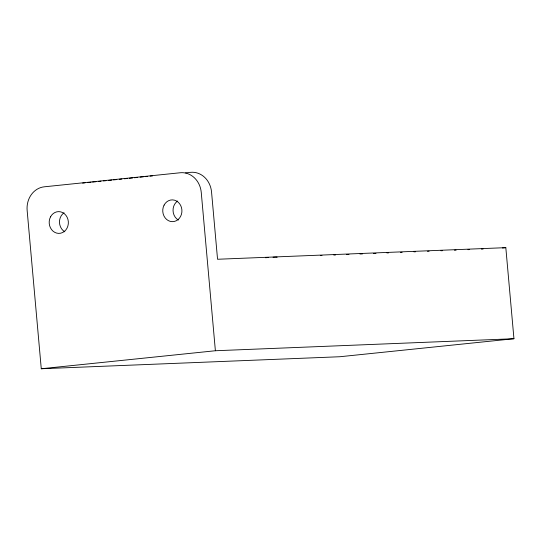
<?xml version="1.0" encoding="UTF-8"?>
<svg xmlns="http://www.w3.org/2000/svg" width="541" height="541" viewBox="0 0 541 541"><rect width="100%" height="100%" fill="white"/><g stroke="black" fill="none" stroke-linecap="round" stroke-linejoin="round"><path stroke-width="0.81" d="M82.611 183.108L85.113 182.851M87.615 182.588L90.949 182.243M92.619 182.074L95.953 181.729M98.455 181.472L100.957 181.208M103.459 180.951L105.962 180.694M108.464 180.437L111.798 180.092M113.468 179.916L116.802 179.571M119.304 179.314L121.806 179.057M124.308 178.794L127.642 178.449M129.306 178.28L132.646 177.935M134.31 177.759L137.651 177.414M140.153 177.157L143.487 176.812M145.15 176.636L147.652 176.38M150.155 176.123L152.657 175.866M185.522 172.856L190.527 172.336A21.775 19.185 87.7 0 1 211.551 192.048L217.55 259.261L505.821 247.656L513.95 338.727L339.836 356.735L41.272 368.752L27.145 210.469A21.775 19.185 87.7 0 1 44.301 186.807L180.234 172.755A21.775 19.185 87.7 0 1 201.259 192.461L215.386 350.744L513.95 338.727M502.474 248.008L505.821 247.656M41.272 368.752L215.386 350.744M320.299 255.609L321.983 255.541M333.797 255.068L335.481 255M346.45 254.554L348.979 254.453M359.948 254.013L362.477 253.912M373.439 253.472L375.975 253.371M386.937 252.924L388.627 252.857M400.435 252.383L402.125 252.316M413.933 251.842L415.616 251.775M427.431 251.295L429.114 251.227M440.922 250.754L442.612 250.686M454.42 250.213L456.11 250.145M467.918 249.665L469.608 249.597M481.416 249.124L483.099 249.056M64.812 231.805A10.888 9.589 87.7 0 1 59.483 222.479A10.888 9.589 87.7 0 1 64.054 212.762M273.043 257.225A19.598 0.514 -5.1 0 1 277.073 257.225M265.489 257.739A19.598 0.514 -5.1 0 1 268.322 257.53M178.374 220.059A10.888 9.589 87.7 0 1 173.046 210.733A10.888 9.589 87.7 0 1 177.617 201.015M50.523 216.867A10.888 9.589 87.7 0 0 58.665 233.394A10.888 9.589 87.7 0 0 67.138 217.272A10.888 9.589 87.7 0 0 50.523 216.867M164.085 205.127A10.888 9.589 87.7 0 0 172.227 221.654A10.888 9.589 87.7 0 0 180.701 205.526A10.888 9.589 87.7 0 0 164.085 205.127"/></g></svg>
